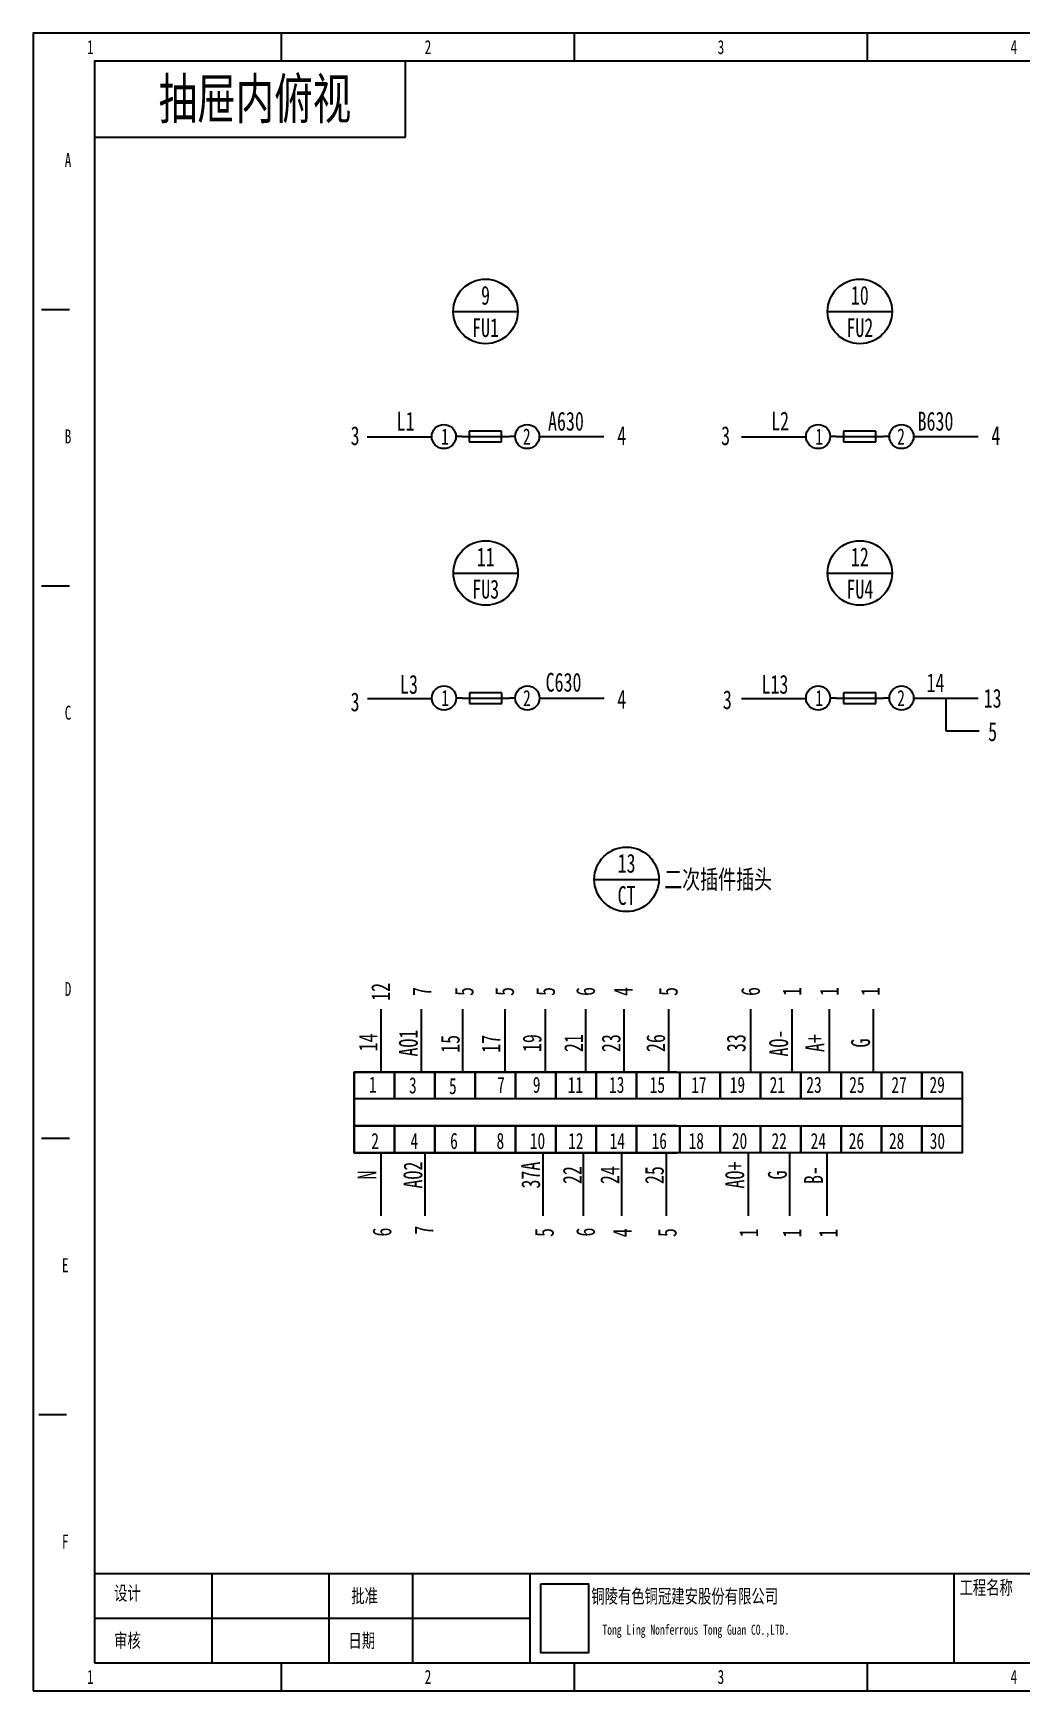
# Model space of a CAD drawing. Header units: millimetres. Extents: x 401220 to 2750366, y -101310 to 943175.
# Drawn here: x 1247710 to 1273778, y 334501 to 378199 of the extents above; entities that cross this region are included whole.
import ezdxf
from ezdxf.enums import TextEntityAlignment as Align

# ---------------------------------------------------------------- set-up
doc = ezdxf.new("R2010")
doc.units = ezdxf.units.MM
doc.styles.add('IDQSTYLE', font='NSimSun.ttf', dxfattribs={"width": 0.7})

msp = doc.modelspace()

# ---------------------------------------------------------------- linework, layer by layer
at = {"ltscale": 4}
for p, q in [((1254257.32641, 377463.75772), (1254257.32641, 378199.42319)), ((1261981.81379, 377463.75772), (1261981.81379, 378199.42319)), ((1269706.30117, 377463.75772), (1269706.30117, 378199.42319)), ((1247930.60342, 370916.33509), (1248666.26888, 370916.33509)), ((1247930.60342, 363633.24698), (1248666.26888, 363633.24698)), ((1247930.60342, 349067.07078), (1248666.26888, 349067.07078)), ((1247857.03687, 341783.98268), (1248592.70233, 341783.98268)), ((1249328.3678, 337590.68953), (1307593.07261, 337590.68953)), ((1252418.16275, 337590.68953), (1252418.16275, 335236.56004)), ((1255507.9577, 337590.68953), (1255507.9577, 335236.56004)), ((1257714.9541, 337590.68953), (1257714.9541, 335236.56004)), ((1260804.74905, 337590.68953), (1260804.74905, 335236.56004)), ((1271986.86412, 337590.68953), (1271986.86412, 335236.56004)), ((1249328.3678, 336413.62479), (1260804.74905, 336413.62479)), ((1254257.32641, 334500.89458), (1254257.32641, 335236.56004)), ((1261981.81379, 334500.89458), (1261981.81379, 335236.56004)), ((1269706.30117, 334500.89458), (1269706.30117, 335236.56004))]:
    msp.add_line(p, q, dxfattribs=at)
for p, q in [((1257525.72775, 377463.75772), (1249328.3678, 377463.75772)), ((1257525.72775, 375457.11474), (1257525.72775, 377463.75772)), ((1249328.3678, 375457.11474), (1257525.72775, 375457.11474)), ((1258786.41322, 370863.3714), (1260488.24455, 370863.3714)), ((1268655.32398, 370863.3714), (1270357.15531, 370863.3714)), ((1258219.8452, 367546.80432), (1256518.01387, 367546.80432)), ((1259013.98426, 367566.0732), (1258857.05235, 367566.0732)), ((1259013.98426, 367566.0732), (1259209.13261, 367566.0732)), ((1259209.13261, 367707.89248), (1259209.13261, 367424.25392)), ((1260060.04828, 367707.89248), (1259209.13261, 367707.89248)), ((1259209.13261, 367566.0732), (1260060.04828, 367566.0732)), ((1260060.04828, 367424.25392), (1260060.04828, 367707.89248)), ((1260060.04828, 367566.0732), (1260265.07095, 367566.0732)), ((1260417.0644, 367566.0732), (1260265.07095, 367566.0732)), ((1261054.81256, 367566.65902), (1262756.64389, 367566.65902)), ((1268088.75597, 367546.80432), (1266386.92464, 367546.80432)), ((1268882.89502, 367566.0732), (1268725.96312, 367566.0732)), ((1268882.89502, 367566.0732), (1269078.04337, 367566.0732)), ((1269078.04337, 367707.89248), (1269078.04337, 367424.25392)), ((1269928.95904, 367707.89248), (1269078.04337, 367707.89248)), ((1269078.04337, 367566.0732), (1269928.95904, 367566.0732)), ((1269928.95904, 367424.25392), (1269928.95904, 367707.89248)), ((1269928.95904, 367566.0732), (1270133.98171, 367566.0732)), ((1270285.97517, 367566.0732), (1270133.98171, 367566.0732)), ((1270923.72332, 367566.65902), (1272625.55465, 367566.65902)), ((1259209.13261, 367424.25392), (1260060.04828, 367424.25392)), ((1269078.04337, 367424.25392), (1269928.95904, 367424.25392)), ((1258791.0645, 363968.19002), (1260492.89584, 363968.19002)), ((1268655.32398, 363968.19002), (1270357.15531, 363968.19002)), ((1258224.49649, 360651.62295), (1256522.66516, 360651.62295)), ((1259018.63555, 360670.89182), (1258861.70364, 360670.89182)), ((1259018.63555, 360670.89182), (1259213.7839, 360670.89182)), ((1259213.7839, 360812.7111), (1259213.7839, 360529.07254)), ((1260064.69956, 360812.7111), (1259213.7839, 360812.7111)), ((1259213.7839, 360670.89182), (1260064.69956, 360670.89182)), ((1259213.7839, 360529.07254), (1260064.69956, 360529.07254)), ((1260064.69956, 360529.07254), (1260064.69956, 360812.7111)), ((1260064.69956, 360670.89182), (1260269.72223, 360670.89182)), ((1260421.71569, 360670.89182), (1260269.72223, 360670.89182)), ((1261059.46385, 360671.47765), (1262761.29518, 360671.47765)), ((1268088.75597, 360651.62295), (1266386.92464, 360651.62295)), ((1268882.89502, 360670.89182), (1268725.96312, 360670.89182)), ((1268882.89502, 360670.89182), (1269078.04337, 360670.89182)), ((1269078.04337, 360812.7111), (1269078.04337, 360529.07254)), ((1269928.95904, 360812.7111), (1269078.04337, 360812.7111)), ((1269078.04337, 360670.89182), (1269928.95904, 360670.89182)), ((1269078.04337, 360529.07254), (1269928.95904, 360529.07254)), ((1269928.95904, 360529.07254), (1269928.95904, 360812.7111)), ((1269928.95904, 360670.89182), (1270133.98171, 360670.89182)), ((1270285.97517, 360670.89182), (1270133.98171, 360670.89182)), ((1270923.72332, 360671.47765), (1272625.55465, 360671.47765)), ((1271774.63899, 360671.47765), (1271774.63899, 359809.43113)), ((1271774.63899, 359809.43113), (1272649.63169, 359809.43113)), ((1262504.86975, 355891.84454), (1264206.70108, 355891.84454)), ((1256884.7728, 350812.21009), (1256884.7728, 352473.7506)), ((1257948.41738, 350812.21009), (1257948.41738, 352473.7506)), ((1259041.71452, 350812.21009), (1259041.71452, 352473.7506)), ((1260157.77665, 350812.21009), (1260157.77665, 352473.7506)), ((1261221.42123, 350812.21009), (1261221.42123, 352473.7506)), ((1262285.06581, 350812.21009), (1262285.06581, 352473.7506)), ((1263293.65423, 350812.21009), (1263293.65423, 352473.7506)), ((1264469.6625, 350812.21009), (1264469.6625, 352473.7506)), ((1266633.90817, 350812.21009), (1266633.90817, 352473.7506)), ((1267720.06342, 350812.21009), (1267720.06342, 352473.7506)), ((1268708.19937, 350812.21009), (1268708.19937, 352473.7506)), ((1269868.21544, 350812.21009), (1269868.21544, 352473.7506)), ((1256175.67641, 350812.21009), (1256884.7728, 350812.21009)), ((1256175.67641, 350103.11371), (1256175.67641, 350812.21009)), ((1264684.83306, 350812.21009), (1256175.67641, 350812.21009)), ((1256175.67641, 350812.21009), (1256175.67641, 348684.92093)), ((1256884.7728, 350812.21009), (1257593.86919, 350812.21009)), ((1257593.86919, 350812.21009), (1258302.96557, 350812.21009)), ((1258302.96557, 350812.21009), (1259012.06196, 350812.21009)), ((1259012.06196, 350812.21009), (1259721.15835, 350812.21009)), ((1259721.15835, 350812.21009), (1260430.25474, 350812.21009)), ((1260430.25474, 350812.21009), (1261139.35112, 350812.21009)), ((1261139.35112, 350812.21009), (1261848.44751, 350812.21009)), ((1261848.44751, 350812.21009), (1262557.5439, 350812.21009)), ((1262557.5439, 350812.21009), (1263266.64029, 350812.21009)), ((1263266.64029, 350812.21009), (1263975.73667, 350812.21009)), ((1263975.73667, 350812.21009), (1264684.83306, 350812.21009)), ((1264759.14061, 350812.21009), (1264759.14061, 350103.11371)), ((1256884.7728, 350103.11371), (1256175.67641, 350103.11371)), ((1257593.86919, 350103.11371), (1256884.7728, 350103.11371)), ((1258302.96557, 350103.11371), (1257593.86919, 350103.11371)), ((1259012.06196, 350103.11371), (1258302.96557, 350103.11371)), ((1259721.15835, 350103.11371), (1259012.06196, 350103.11371)), ((1260430.25474, 350103.11371), (1259721.15835, 350103.11371)), ((1261139.35112, 350103.11371), (1260430.25474, 350103.11371)), ((1261848.44751, 350103.11371), (1261139.35112, 350103.11371)), ((1262557.5439, 350103.11371), (1261848.44751, 350103.11371)), ((1263266.64029, 350103.11371), (1262557.5439, 350103.11371)), ((1263975.73667, 350103.11371), (1263266.64029, 350103.11371)), ((1264684.83306, 350103.11371), (1263975.73667, 350103.11371)), ((1256175.67641, 349394.01732), (1256884.7728, 349394.01732)), ((1256175.67641, 348684.92093), (1256175.67641, 349394.01732)), ((1256175.67641, 349394.01732), (1256884.7728, 349394.01732)), ((1256175.67641, 348684.92093), (1256175.67641, 349394.01732)), ((1264684.83306, 349394.01732), (1256175.67641, 349394.01732)), ((1256884.7728, 349394.01732), (1257593.86919, 349394.01732)), ((1256884.7728, 349394.01732), (1257593.86919, 349394.01732)), ((1257593.86919, 349394.01732), (1258302.96557, 349394.01732)), ((1257593.86919, 349394.01732), (1258302.96557, 349394.01732)), ((1258302.96557, 349394.01732), (1259012.06196, 349394.01732)), ((1258302.96557, 349394.01732), (1259012.06196, 349394.01732)), ((1259012.06196, 349394.01732), (1259721.15835, 349394.01732)), ((1259012.06196, 349394.01732), (1259721.15835, 349394.01732)), ((1259721.15835, 349394.01732), (1260430.25474, 349394.01732)), ((1259721.15835, 349394.01732), (1260430.25474, 349394.01732)), ((1260430.25474, 349394.01732), (1261139.35112, 349394.01732)), ((1260430.25474, 349394.01732), (1261139.35112, 349394.01732)), ((1261139.35112, 349394.01732), (1261848.44751, 349394.01732)), ((1261139.35112, 349394.01732), (1261848.44751, 349394.01732)), ((1261848.44751, 349394.01732), (1262557.5439, 349394.01732)), ((1261848.44751, 349394.01732), (1262557.5439, 349394.01732)), ((1262557.5439, 349394.01732), (1263266.64029, 349394.01732)), ((1262557.5439, 349394.01732), (1263266.64029, 349394.01732)), ((1263266.64029, 349394.01732), (1263975.73667, 349394.01732)), ((1263266.64029, 349394.01732), (1263975.73667, 349394.01732)), ((1263975.73667, 349394.01732), (1264684.83306, 349394.01732)), ((1263975.73667, 349394.01732), (1264684.83306, 349394.01732)), ((1264759.14061, 349394.01732), (1264759.14061, 348684.92093)), ((1264759.14061, 349394.01732), (1264759.14061, 348684.92093)), ((1256884.7728, 348684.92093), (1256175.67641, 348684.92093)), ((1256175.67641, 348684.92093), (1264684.83306, 348684.92093)), ((1256884.7728, 348684.92093), (1256175.67641, 348684.92093)), ((1257593.86919, 348684.92093), (1256884.7728, 348684.92093)), ((1257593.86919, 348684.92093), (1256884.7728, 348684.92093)), ((1256884.7728, 347023.38043), (1256884.7728, 348684.92093)), ((1258302.96557, 348684.92093), (1257593.86919, 348684.92093)), ((1258302.96557, 348684.92093), (1257593.86919, 348684.92093)), ((1258043.66055, 347023.38043), (1258043.66055, 348684.92093)), ((1259012.06196, 348684.92093), (1258302.96557, 348684.92093)), ((1259012.06196, 348684.92093), (1258302.96557, 348684.92093)), ((1259721.15835, 348684.92093), (1259012.06196, 348684.92093)), ((1259721.15835, 348684.92093), (1259012.06196, 348684.92093)), ((1260943.90864, 348684.92093), (1260234.81226, 348684.92093)), ((1260943.90864, 348684.92093), (1260234.81226, 348684.92093)), ((1261653.00503, 348684.92093), (1260943.90864, 348684.92093)), ((1261653.00503, 348684.92093), (1260943.90864, 348684.92093)), ((1261159.56296, 347023.38043), (1261159.56296, 348684.92093)), ((1262362.10142, 348684.92093), (1261653.00503, 348684.92093)), ((1262362.10142, 348684.92093), (1261653.00503, 348684.92093)), ((1262223.20754, 347023.38043), (1262223.20754, 348684.92093)), ((1263071.19781, 348684.92093), (1262362.10142, 348684.92093)), ((1263071.19781, 348684.92093), (1262362.10142, 348684.92093)), ((1263780.29419, 348684.92093), (1263071.19781, 348684.92093)), ((1263780.29419, 348684.92093), (1263071.19781, 348684.92093)), ((1263231.79596, 347023.38043), (1263231.79596, 348684.92093)), ((1264489.39058, 348684.92093), (1263780.29419, 348684.92093)), ((1264489.39058, 348684.92093), (1263780.29419, 348684.92093)), ((1264407.80423, 347023.38043), (1264407.80423, 348684.92093)), ((1265272.79452, 348684.92093), (1264563.69813, 348684.92093)), ((1265272.79452, 348684.92093), (1264563.69813, 348684.92093)), ((1266572.0499, 347023.38043), (1266572.0499, 348684.92093)), ((1267658.20515, 347023.38043), (1267658.20515, 348684.92093)), ((1268646.3411, 347023.38043), (1268646.3411, 348684.92093))]:
    msp.add_line(p, q)
for points in [[(1247709.90378, 334500.89458), (1308328.73808, 334500.89458), (1308328.73808, 378199.42319), (1247709.90378, 378199.42319)], [(1249328.3678, 335236.56004), (1307593.07261, 335236.56004), (1307593.07261, 377463.75772), (1249328.3678, 377463.75772)]]:
    msp.add_lwpolyline(points, close=True, dxfattribs=at)
for points in [[(1256175.67641, 350812.21009), (1257239.32099, 350812.21009), (1257239.32099, 350103.11371), (1256175.67641, 350103.11371)], [(1272204.65268, 348684.92093), (1256175.67641, 348684.92093), (1256175.67641, 350812.21009), (1272204.65268, 350812.21009)], [(1257239.32099, 350812.21009), (1258302.96557, 350812.21009), (1258302.96557, 350103.11371), (1257239.32099, 350103.11371)], [(1258302.96557, 350812.21009), (1259366.61015, 350812.21009), (1259366.61015, 350103.11371), (1258302.96557, 350103.11371)], [(1259366.61015, 350812.21009), (1260430.25474, 350812.21009), (1260430.25474, 350103.11371), (1259366.61015, 350103.11371)], [(1260430.25474, 350812.21009), (1261493.89932, 350812.21009), (1261493.89932, 350103.11371), (1260430.25474, 350103.11371)], [(1261493.89932, 350812.21009), (1262557.5439, 350812.21009), (1262557.5439, 350103.11371), (1261493.89932, 350103.11371)], [(1262557.5439, 350812.21009), (1263621.18848, 350812.21009), (1263621.18848, 350103.11371), (1262557.5439, 350103.11371)], [(1263621.18848, 350812.21009), (1264759.14061, 350812.21009), (1264759.14061, 350103.11371), (1263621.18848, 350103.11371)], [(1264759.14061, 350812.21009), (1265822.78519, 350812.21009), (1265822.78519, 350103.11371), (1264759.14061, 350103.11371)], [(1265822.78519, 350812.21009), (1266886.42977, 350812.21009), (1266886.42977, 350103.11371), (1265822.78519, 350103.11371)], [(1266886.42977, 350812.21009), (1267950.07436, 350812.21009), (1267950.07436, 350103.11371), (1266886.42977, 350103.11371)], [(1267950.07436, 350812.21009), (1269013.71894, 350812.21009), (1269013.71894, 350103.11371), (1267950.07436, 350103.11371)], [(1269013.71894, 350812.21009), (1270077.36352, 350812.21009), (1270077.36352, 350103.11371), (1269013.71894, 350103.11371)], [(1270077.36352, 350812.21009), (1271141.0081, 350812.21009), (1271141.0081, 350103.11371), (1270077.36352, 350103.11371)], [(1271141.0081, 350812.21009), (1272204.65268, 350812.21009), (1272204.65268, 350103.11371), (1271141.0081, 350103.11371)], [(1256175.67641, 349394.01732), (1257239.32099, 349394.01732), (1257239.32099, 348684.92093), (1256175.67641, 348684.92093)], [(1257239.32099, 349394.01732), (1258302.96557, 349394.01732), (1258302.96557, 348684.92093), (1257239.32099, 348684.92093)], [(1258302.96557, 349394.01732), (1259366.61015, 349394.01732), (1259366.61015, 348684.92093), (1258302.96557, 348684.92093)], [(1259366.61015, 349394.01732), (1260430.25474, 349394.01732), (1260430.25474, 348684.92093), (1259366.61015, 348684.92093)], [(1260430.25474, 349394.01732), (1261493.89932, 349394.01732), (1261493.89932, 348684.92093), (1260430.25474, 348684.92093)], [(1261493.89932, 349394.01732), (1262557.5439, 349394.01732), (1262557.5439, 348684.92093), (1261493.89932, 348684.92093)], [(1262557.5439, 349394.01732), (1263621.18848, 349394.01732), (1263621.18848, 348684.92093), (1262557.5439, 348684.92093)], [(1263621.18848, 349394.01732), (1264759.14061, 349394.01732), (1264759.14061, 348684.92093), (1263621.18848, 348684.92093)], [(1264759.14061, 349394.01732), (1265822.78519, 349394.01732), (1265822.78519, 348684.92093), (1264759.14061, 348684.92093)], [(1265822.78519, 349394.01732), (1266886.42977, 349394.01732), (1266886.42977, 348684.92093), (1265822.78519, 348684.92093)], [(1266886.42977, 349394.01732), (1267950.07436, 349394.01732), (1267950.07436, 348684.92093), (1266886.42977, 348684.92093)], [(1267950.07436, 349394.01732), (1269013.71894, 349394.01732), (1269013.71894, 348684.92093), (1267950.07436, 348684.92093)], [(1269013.71894, 349394.01732), (1270077.36352, 349394.01732), (1270077.36352, 348684.92093), (1269013.71894, 348684.92093)], [(1270077.36352, 349394.01732), (1271141.0081, 349394.01732), (1271141.0081, 348684.92093), (1270077.36352, 348684.92093)], [(1271141.0081, 349394.01732), (1272204.65268, 349394.01732), (1272204.65268, 348684.92093), (1271141.0081, 348684.92093)], [(1261092.59061, 337323.27689), (1262348.11303, 337323.27689), (1262348.11303, 335503.38995), (1261092.59061, 335503.38995)]]:
    msp.add_lwpolyline(points, close=True)
for centre, radius in [((1259637.32888, 370863.3714), 850.91567), ((1269506.23964, 370863.3714), 850.91567), ((1258537.95898, 367566.0732), 319.09337), ((1260736.15778, 367566.0732), 319.09337), ((1268406.86974, 367566.0732), 319.09337), ((1270605.06854, 367566.0732), 319.09337), ((1259641.98017, 363968.19002), 850.91567), ((1269506.23964, 363968.19002), 850.91567), ((1258542.61027, 360670.89182), 319.09337), ((1260740.80907, 360670.89182), 319.09337), ((1268406.86974, 360670.89182), 319.09337), ((1270605.06854, 360670.89182), 319.09337), ((1263355.78542, 355891.84454), 850.91567)]:
    msp.add_circle(centre, radius)

# ---------------------------------------------------------------- texts
at = {"style": 'IDQSTYLE', "width": 0.7}
for s, p in [('1', (1249218.01798, 377537.32427)), ('2', (1258119.5701, 377537.32427)), ('3', (1265844.05748, 377537.32427)), ('4', (1273568.54487, 377537.32427)), ('A', (1248629.48561, 374557.87914)), ('B', (1248629.48561, 367274.79104)), ('C', (1248629.48561, 359991.70293)), ('D', (1248629.48561, 352708.61483)), ('E', (1248555.91906, 345425.52673)), ('F', (1248555.91906, 338142.43863)), ('1', (1249218.01798, 334574.46112)), ('2', (1258119.5701, 334574.46112)), ('3', (1265844.05748, 334574.46112)), ('4', (1273568.54487, 334574.46112))]:
    msp.add_text(s, height=368.5684, dxfattribs=at).set_placement(p, align=Align.BOTTOM_CENTER)
for s, height, p in [('抽屉内俯视 ', 1063.644581, (1253811.02401, 376496.48744)), ('1', 425.45783, (1256664.92923, 350480.59575)), ('3', 425.45783, (1257720.40895, 350459.86355)), ('5', 425.45783, (1258775.67719, 350439.13135)), ('7', 425.45783, (1260045.58468, 350473.71559)), ('9', 425.45783, (1260985.18035, 350473.71559)), ('11', 425.457833, (1262008.09411, 350473.71559)), ('13', 425.457833, (1263096.56271, 350473.71559)), ('15', 425.457833, (1264168.53687, 350473.71559)), ('17', 425.457833, (1265263.56096, 350473.71559)), ('19', 425.457833, (1266278.8619, 350473.71559)), ('21', 425.457833, (1267330.11227, 350473.71559)), ('23', 425.457833, (1268298.46748, 350473.71559)), ('25', 425.457833, (1269428.97131, 350473.71559)), ('27', 425.457833, (1270540.65455, 350473.71559)), ('29', 425.457833, (1271545.54683, 350473.71559)), ('2', 425.45783, (1256725.62033, 348994.88572)), ('4', 425.45783, (1257761.43359, 348994.88572)), ('6', 425.45783, (1258805.49407, 348994.88572)), ('8', 425.45783, (1260028.24437, 348994.88572)), ('10', 425.457833, (1261007.17294, 348994.88572)), ('12', 425.457833, (1262018.03307, 348994.88572)), ('14', 425.457833, (1263111.15395, 348994.88572)), ('16', 425.457833, (1264218.0202, 348994.88572)), ('18', 425.457833, (1265194.19971, 348994.88572)), ('20', 425.457833, (1266335.11218, 348994.88572)), ('22', 425.457833, (1267379.38413, 348994.88572)), ('24', 425.457833, (1268410.96805, 348994.88572)), ('26', 425.457833, (1269415.86034, 348994.88572)), ('28', 425.457833, (1270475.94557, 348994.88572)), ('30', 425.457833, (1271551.25645, 348994.88572))]:
    msp.add_text(s, height=height, dxfattribs=at).set_placement(p, align=Align.MIDDLE)
for s, height, p in [('9', 496.36747, (1259637.32888, 371288.82923)), ('10', 496.367471, (1269506.23964, 371288.82923)), ('FU1', 496.367471, (1259637.32888, 370437.91357)), ('FU2', 496.367471, (1269506.23964, 370437.91357)), ('11', 496.367471, (1259641.98017, 364393.64786)), ('12', 496.367471, (1269506.23964, 364393.64786)), ('FU3', 496.367471, (1259641.98017, 363542.73219)), ('FU4', 496.367471, (1269506.23964, 363542.73219)), ('13', 496.367471, (1263355.78542, 356317.30237)), ('CT', 496.367471, (1263355.78542, 355466.3867))]:
    msp.add_text(s, height=height, dxfattribs=at).set_placement(p, align=Align.MIDDLE_CENTER)
for s, height, p in [('L1', 496.367471, (1257531.20788, 367722.72365)), ('A630', 496.367471, (1261757.54785, 367722.72365)), ('L2', 496.367471, (1267403.09121, 367726.63917)), ('B630', 496.367471, (1271501.14146, 367722.72365)), ('3', 496.36747, (1256197.88536, 367340.88186)), ('4', 496.36747, (1263227.82507, 367340.88186)), ('3', 496.36747, (1265966.7518, 367340.88186)), ('4', 496.36747, (1273090.68239, 367340.88186)), ('L3', 496.367471, (1257620.02384, 360786.31051)), ('C630', 496.367471, (1261693.88438, 360840.1881)), ('L13', 496.367471, (1267267.46034, 360786.31051)), ('14', 496.367471, (1271501.86354, 360827.86726)), ('3', 496.36747, (1256197.88536, 360323.33909)), ('4', 496.36747, (1263227.82507, 360391.99126)), ('3', 496.36747, (1266012.4836, 360380.19248)), ('13', 496.367471, (1273007.64308, 360418.45737)), ('5', 496.36747, (1273007.64308, 359537.88239))]:
    msp.add_text(s, height=height, dxfattribs=at).set_placement(p, align=Align.CENTER)
for s, p in [('1', (1258465.02335, 367353.34428)), ('2', (1260622.70236, 367353.34428)), ('1', (1268333.93411, 367353.34428)), ('2', (1270491.61312, 367353.34428)), ('1', (1258469.67464, 360458.1629)), ('2', (1260627.35365, 360458.1629)), ('1', (1268333.93411, 360458.1629)), ('2', (1270491.61312, 360458.1629))]:
    msp.add_text(s, height=425.45783, dxfattribs=at).set_placement(p)
msp.add_text('二次插件插头', height=496.367471, dxfattribs=at).set_placement((1264348.52036, 355891.84454), align=Align.MIDDLE_LEFT)
for s, height, p in [('12', 496.367471, (1257120.07853, 352926.18422)), ('7', 496.36747, (1258210.06079, 352937.12848)), ('5', 496.36747, (1259320.21325, 352937.12848)), ('5', 496.36747, (1260388.48669, 352937.12848)), ('5', 496.36747, (1261466.76082, 352937.12848)), ('6', 496.36747, (1262522.29324, 352937.12848)), ('4', 496.36747, (1263514.18521, 352937.12848)), ('5', 496.36747, (1264701.81234, 352937.12848)), ('6', 496.36747, (1266872.31822, 352937.12848)), ('1', 496.36747, (1267965.12755, 352937.12848)), ('1', 496.36747, (1268946.25109, 352937.12848)), ('1', 496.36747, (1270030.40231, 352937.12848)), ('14', 496.367471, (1256787.94095, 351594.78383)), ('AO1', 496.367471, (1257851.0662, 351576.19716)), ('19', 496.367471, (1261111.48992, 351576.19716)), ('21', 496.367471, (1262208.21058, 351576.19716)), ('23', 496.367471, (1263195.77666, 351576.19716)), ('26', 496.367471, (1264371.78494, 351576.19716)), ('33', 496.367471, (1266492.67807, 351576.19716)), ('AO-', 496.367471, (1267615.27329, 351576.19716)), ('A+', 496.367471, (1268568.17949, 351576.19716)), ('15', 496.367471, (1258953.89881, 351556.35851)), ('17', 496.367471, (1260027.27218, 351556.35851)), ('G', 496.36747, (1269774.05473, 351576.19716)), ('AO2', 496.367471, (1257973.2587, 348096.83467)), ('37A', 496.367471, (1261076.58098, 348096.83467)), ('22', 496.367471, (1262173.30164, 348096.83467)), ('24', 496.367471, (1263160.86772, 348096.83467)), ('25', 496.367471, (1264336.87599, 348096.83467)), ('AO+', 496.367471, (1266457.76912, 348096.83467)), ('B-', 496.367471, (1268533.27055, 348096.83467)), ('N', 496.36747, (1256759.74204, 348096.83467)), ('G', 496.36747, (1267580.36435, 348096.83467)), ('6', 496.36747, (1257154.53196, 346594.84727)), ('7', 496.36747, (1258263.90465, 346643.94356)), ('5', 496.36747, (1261435.53225, 346583.61196)), ('6', 496.36747, (1262522.29324, 346594.84727)), ('4', 496.36747, (1263489.37389, 346575.32166)), ('5', 496.36747, (1264674.69469, 346580.58595)), ('1', 496.36747, (1266824.32081, 346575.32166)), ('1', 496.36747, (1267965.12755, 346565.48226)), ('1', 496.36747, (1268920.38099, 346565.48226))]:
    msp.add_text(s, height=height, rotation=89.999998458, dxfattribs=at).set_placement(p, align=Align.CENTER)
for s, p in [('工程名称', (1272133.99721, 336928.59061)), ('设计', (1249843.33362, 336781.45752)), ('批准', (1256096.49008, 336707.89097)), ('审核', (1249843.33362, 335530.82623)), ('日期', (1256022.92353, 335530.82623))]:
    msp.add_text(s, height=368.568398, dxfattribs=at).set_placement(p, align=Align.BOTTOM_LEFT)
for s, height, p in [('铜陵有色铜冠建安股份有限公司', 368.5683979, (1262424.81863, 337180.85358)), ('Tong Ling Nonferrous Tong Guan CO.,LTD.', 265.3692465, (1262719.08481, 336245.12831))]:
    msp.add_text(s, height=height, dxfattribs=at).set_placement(p, align=Align.TOP_LEFT)

doc.saveas('drawing.dxf')
